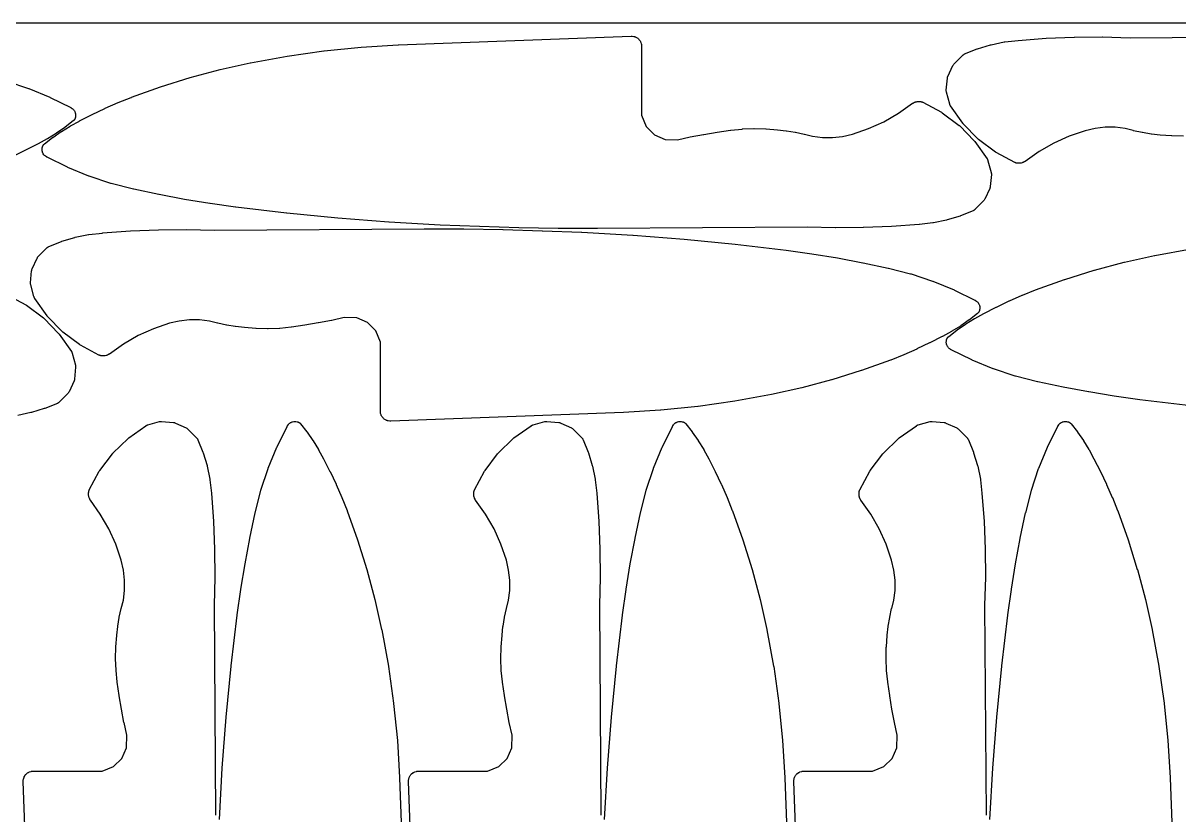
# Model space of a CAD drawing. Header units: metres. Extents: x 0 to 3000, y 0 to 1100.
# Drawn here: x 2207.4 to 2608.8, y 825 to 1100 of the extents above; entities that cross this region are included whole.
import ezdxf

# ---------------------------------------------------------------- set-up
doc = ezdxf.new("R2010")
doc.units = ezdxf.units.M

msp = doc.modelspace()

# ---------------------------------------------------------------- linework, layer by layer
at = {"color": 7}
msp.add_lwpolyline([(0, 0), (3000, 0), (3000, 1100), (0, 1100), (0, 0)], close=True, dxfattribs=at)
at = {"color": 1}
for points in [[(2423.77, 1064.14), (2426.62, 1061.24), (2430.33, 1059.6), (2434.71, 1059.5), (2439.07, 1060.45), (2439.11, 1060.46), (2443.72, 1061.35), (2443.77, 1061.36), (2448.4, 1062.13), (2448.44, 1062.14), (2453.09, 1062.81), (2453.13, 1062.81), (2453.17, 1062.82), (2457.12, 1063.22), (2457.24, 1063.23), (2461.2, 1063.38), (2461.32, 1063.39), (2465.28, 1063.3), (2465.4, 1063.3), (2469.35, 1062.98), (2469.38, 1062.97), (2469.41, 1062.97), (2472.44, 1062.64), (2472.55, 1062.62), (2475.55, 1062.13), (2475.66, 1062.11), (2478.63, 1061.46), (2478.73, 1061.44), (2481.53, 1060.68), (2484.99, 1060.29), (2488.51, 1060.28), (2492, 1060.67), (2495.45, 1061.46), (2501, 1063.35), (2506.34, 1065.76), (2511.42, 1068.68), (2516.28, 1072.14), (2516.36, 1072.19), (2516.44, 1072.24), (2516.44, 1072.25), (2516.45, 1072.25), (2516.53, 1072.29), (2516.61, 1072.33), (2516.97, 1072.5), (2517.14, 1072.57), (2517.32, 1072.62), (2517.7, 1072.71), (2517.88, 1072.75), (2518.06, 1072.77), (2518.45, 1072.79), (2518.64, 1072.79), (2518.83, 1072.78), (2519.21, 1072.73), (2519.28, 1072.71), (2519.35, 1072.7), (2519.38, 1072.7), (2519.41, 1072.69), (2519.47, 1072.67), (2519.54, 1072.66), (2519.57, 1072.64), (2519.6, 1072.64), (2519.66, 1072.61), (2519.72, 1072.59), (2519.75, 1072.58), (2519.78, 1072.56), (2519.84, 1072.53), (2519.9, 1072.51), (2526.36, 1069.05), (2526.49, 1068.97), (2526.62, 1068.88), (2532.44, 1064.49), (2532.56, 1064.4), (2532.67, 1064.29), (2537.74, 1059.06), (2537.85, 1058.95), (2537.94, 1058.83), (2542.18, 1052.85), (2542.21, 1052.8), (2542.24, 1052.75), (2542.26, 1052.71), (2542.28, 1052.68), (2542.31, 1052.63), (2542.34, 1052.58), (2542.35, 1052.54), (2542.37, 1052.5), (2542.39, 1052.45), (2542.42, 1052.4), (2542.43, 1052.36), (2542.44, 1052.32), (2542.46, 1052.27), (2542.48, 1052.21), (2543.59, 1048.1), (2543.63, 1047.93), (2543.65, 1047.75), (2543.66, 1047.57), (2543.65, 1047.4), (2543.29, 1043.27), (2543.27, 1043.1), (2543.23, 1042.93), (2543.18, 1042.77), (2543.11, 1042.61), (2541.38, 1038.85), (2541.3, 1038.69), (2541.2, 1038.54), (2541.09, 1038.4), (2540.98, 1038.27), (2537.96, 1035.26), (2537.96, 1035.25), (2537.95, 1035.25), (2537.88, 1035.18), (2537.82, 1035.12), (2537.81, 1035.12), (2537.81, 1035.11), (2537.73, 1035.06), (2537.66, 1035.01), (2537.65, 1035), (2537.65, 1035), (2537.57, 1034.95), (2537.49, 1034.91), (2537.48, 1034.9), (2537.48, 1034.9), (2537.4, 1034.86), (2537.31, 1034.82), (2537.31, 1034.82), (2537.3, 1034.82), (2532.96, 1033.05), (2532.78, 1032.99), (2528.31, 1031.63), (2528.13, 1031.59), (2523.55, 1030.65), (2523.37, 1030.62), (2518.71, 1030.1), (2518.67, 1030.1), (2518.64, 1030.1), (2508.99, 1029.38), (2508.92, 1029.38), (2499.25, 1028.99), (2499.19, 1028.98), (2489.52, 1028.92), (2489.45, 1028.92), (2479.81, 1029.18), (2406.93, 1028.65), (2406.92, 1028.65), (2406.91, 1028.65), (2393.26, 1028.71), (2393.24, 1028.71), (2379.6, 1028.93), (2379.57, 1028.93), (2365.94, 1029.32), (2365.91, 1029.32), (2352.28, 1029.87), (2352.26, 1029.87), (2352.25, 1029.87), (2334.49, 1030.87), (2334.44, 1030.87), (2316.71, 1032.24), (2316.67, 1032.24), (2298.96, 1033.97), (2298.92, 1033.98), (2281.25, 1036.07), (2281.23, 1036.08), (2281.21, 1036.08), (2272.34, 1037.33), (2272.3, 1037.33), (2263.46, 1038.78), (2263.42, 1038.79), (2254.61, 1040.43), (2254.57, 1040.44), (2245.81, 1042.27), (2245.76, 1042.28), (2245.72, 1042.29), (2238.05, 1044.27), (2237.91, 1044.31), (2230.41, 1046.8), (2230.28, 1046.85), (2222.96, 1049.86), (2222.84, 1049.91), (2215.73, 1053.42), (2215.71, 1053.43), (2215.69, 1053.44), (2215.63, 1053.48), (2215.56, 1053.51), (2215.54, 1053.53), (2215.52, 1053.54), (2215.2, 1053.75), (2215.04, 1053.87), (2214.9, 1054), (2214.76, 1054.14), (2214.64, 1054.29), (2214.43, 1054.6), (2214.33, 1054.77), (2214.25, 1054.94), (2214.18, 1055.11), (2214.13, 1055.3), (2214.05, 1055.66), (2214.01, 1055.86), (2214, 1056.05), (2214, 1056.25), (2214.03, 1056.44), (2214.09, 1056.82), (2214.11, 1056.87), (2214.11, 1056.92), (2214.13, 1056.97), (2214.14, 1057.01), (2214.15, 1057.06), (2214.17, 1057.11), (2214.18, 1057.16), (2214.2, 1057.2), (2214.22, 1057.25), (2214.24, 1057.3), (2214.26, 1057.34), (2214.28, 1057.38), (2214.3, 1057.43), (2214.33, 1057.47), (2214.35, 1057.51), (2214.37, 1057.55), (2214.4, 1057.59), (2214.43, 1057.64), (2214.46, 1057.67), (2214.49, 1057.71), (2214.52, 1057.75), (2214.55, 1057.79), (2214.58, 1057.83), (2214.61, 1057.86), (2214.65, 1057.9), (2214.69, 1057.93), (2214.72, 1057.96), (2214.76, 1058), (2214.8, 1058.03), (2214.84, 1058.06), (2217.64, 1060.25), (2217.73, 1060.32), (2220.66, 1062.34), (2220.75, 1062.4), (2223.78, 1064.26), (2223.88, 1064.32), (2227.02, 1066), (2227.03, 1066.01), (2227.05, 1066.01), (2231.38, 1068.26), (2231.44, 1068.28), (2235.84, 1070.39), (2235.9, 1070.41), (2240.37, 1072.37), (2240.43, 1072.4), (2244.96, 1074.21), (2245, 1074.22), (2245.03, 1074.24), (2255.1, 1077.85), (2255.18, 1077.87), (2265.39, 1081.06), (2265.47, 1081.08), (2275.8, 1083.85), (2275.88, 1083.87), (2286.32, 1086.21), (2286.35, 1086.21), (2286.39, 1086.22), (2299.06, 1088.55), (2299.14, 1088.57), (2311.88, 1090.37), (2311.97, 1090.38), (2324.77, 1091.66), (2324.86, 1091.67), (2337.71, 1092.42), (2337.73, 1092.42), (2337.75, 1092.42), (2418.58, 1095.45), (2418.67, 1095.45), (2418.76, 1095.45), (2418.77, 1095.44), (2418.77, 1095.44), (2418.86, 1095.43), (2418.95, 1095.43), (2419.51, 1095.34), (2419.69, 1095.31), (2419.87, 1095.25), (2420.04, 1095.18), (2420.21, 1095.1), (2420.67, 1094.83), (2420.83, 1094.73), (2420.97, 1094.62), (2421.1, 1094.49), (2421.23, 1094.36), (2421.57, 1093.94), (2421.68, 1093.79), (2421.77, 1093.63), (2421.86, 1093.46), (2421.92, 1093.29), (2422.09, 1092.75), (2422.1, 1092.74), (2422.1, 1092.72), (2422.12, 1092.64), (2422.14, 1092.56), (2422.15, 1092.55), (2422.15, 1092.53), (2422.16, 1092.45), (2422.18, 1092.37), (2422.18, 1092.35), (2422.18, 1092.34), (2422.18, 1092.26), (2422.19, 1092.18), (2422.19, 1092.16), (2422.19, 1092.14), (2422.19, 1068.05), (2423.77, 1064.14)], [(2329.89, 993.07), (2327.05, 995.97), (2323.33, 997.6), (2318.95, 997.7), (2314.59, 996.76), (2314.55, 996.75), (2309.94, 995.86), (2309.89, 995.85), (2305.26, 995.07), (2305.22, 995.07), (2300.57, 994.4), (2300.53, 994.4), (2300.49, 994.39), (2296.54, 993.99), (2296.42, 993.98), (2292.46, 993.82), (2292.34, 993.82), (2288.38, 993.9), (2288.26, 993.91), (2284.31, 994.23), (2284.28, 994.23), (2284.25, 994.24), (2281.22, 994.57), (2281.11, 994.59), (2278.11, 995.08), (2278.01, 995.1), (2275.03, 995.74), (2274.93, 995.77), (2272.13, 996.53), (2268.67, 996.92), (2265.15, 996.92), (2261.66, 996.53), (2258.21, 995.75), (2252.66, 993.86), (2247.32, 991.45), (2242.24, 988.53), (2237.38, 985.06), (2237.3, 985.01), (2237.22, 984.97), (2237.22, 984.96), (2237.21, 984.96), (2237.13, 984.92), (2237.05, 984.87), (2236.69, 984.71), (2236.52, 984.64), (2236.34, 984.59), (2235.96, 984.49), (2235.78, 984.46), (2235.6, 984.44), (2235.21, 984.42), (2235.02, 984.42), (2234.83, 984.43), (2234.45, 984.48), (2234.38, 984.49), (2234.32, 984.5), (2234.28, 984.51), (2234.25, 984.52), (2234.19, 984.54), (2234.13, 984.55), (2234.1, 984.56), (2234.06, 984.57), (2234, 984.6), (2233.94, 984.62), (2233.91, 984.63), (2233.88, 984.64), (2233.82, 984.67), (2233.76, 984.7), (2227.3, 988.16), (2227.17, 988.24), (2227.04, 988.33), (2221.22, 992.71), (2221.11, 992.81), (2220.99, 992.92), (2215.92, 998.15), (2215.81, 998.26), (2215.72, 998.38), (2211.48, 1004.36), (2211.45, 1004.41), (2211.42, 1004.46), (2211.4, 1004.49), (2211.38, 1004.53), (2211.35, 1004.58), (2211.32, 1004.63), (2211.31, 1004.67), (2211.29, 1004.7), (2211.27, 1004.76), (2211.25, 1004.81), (2211.23, 1004.85), (2211.22, 1004.89), (2211.2, 1004.94), (2211.19, 1005), (2210.07, 1009.11), (2210.03, 1009.28), (2210.01, 1009.46), (2210, 1009.63), (2210.01, 1009.81), (2210.37, 1013.94), (2210.39, 1014.11), (2210.43, 1014.28), (2210.48, 1014.44), (2210.55, 1014.6), (2212.28, 1018.36), (2212.37, 1018.52), (2212.46, 1018.67), (2212.57, 1018.81), (2212.68, 1018.94), (2215.7, 1021.95), (2215.7, 1021.96), (2215.71, 1021.96), (2215.78, 1022.02), (2215.84, 1022.08), (2215.85, 1022.09), (2215.86, 1022.09), (2215.93, 1022.15), (2216, 1022.2), (2216.01, 1022.21), (2216.01, 1022.21), (2216.09, 1022.26), (2216.17, 1022.3), (2216.18, 1022.31), (2216.18, 1022.31), (2216.27, 1022.35), (2216.35, 1022.39), (2216.35, 1022.39), (2216.36, 1022.39), (2220.7, 1024.16), (2220.88, 1024.22), (2225.35, 1025.57), (2225.53, 1025.62), (2230.11, 1026.56), (2230.29, 1026.59), (2234.95, 1027.1), (2234.99, 1027.11), (2235.02, 1027.11), (2244.67, 1027.83), (2244.74, 1027.83), (2254.41, 1028.22), (2254.47, 1028.22), (2264.15, 1028.29), (2264.21, 1028.29), (2273.85, 1028.03), (2346.73, 1028.55), (2346.74, 1028.55), (2346.75, 1028.55), (2360.4, 1028.5), (2360.42, 1028.5), (2374.06, 1028.27), (2374.09, 1028.27), (2387.72, 1027.89), (2387.75, 1027.89), (2401.38, 1027.34), (2401.4, 1027.34), (2401.41, 1027.34), (2419.18, 1026.34), (2419.22, 1026.34), (2436.95, 1024.97), (2436.99, 1024.97), (2454.7, 1023.24), (2454.74, 1023.23), (2472.41, 1021.13), (2472.43, 1021.13), (2472.45, 1021.13), (2481.32, 1019.88), (2481.36, 1019.87), (2490.2, 1018.43), (2490.24, 1018.42), (2499.05, 1016.78), (2499.09, 1016.77), (2507.86, 1014.94), (2507.9, 1014.92), (2507.94, 1014.91), (2515.61, 1012.94), (2515.75, 1012.9), (2523.25, 1010.41), (2523.38, 1010.36), (2530.7, 1007.35), (2530.83, 1007.3), (2537.93, 1003.79), (2537.95, 1003.78), (2537.97, 1003.77), (2538.03, 1003.73), (2538.1, 1003.69), (2538.12, 1003.68), (2538.14, 1003.67), (2538.46, 1003.46), (2538.62, 1003.34), (2538.77, 1003.21), (2538.9, 1003.07), (2539.02, 1002.91), (2539.23, 1002.6), (2539.33, 1002.44), (2539.41, 1002.27), (2539.48, 1002.09), (2539.53, 1001.91), (2539.61, 1001.54), (2539.65, 1001.35), (2539.66, 1001.16), (2539.66, 1000.96), (2539.63, 1000.77), (2539.57, 1000.39), (2539.56, 1000.33), (2539.55, 1000.28), (2539.53, 1000.24), (2539.52, 1000.19), (2539.51, 1000.14), (2539.49, 1000.09), (2539.48, 1000.05), (2539.46, 1000.01), (2539.44, 999.96), (2539.42, 999.91), (2539.4, 999.87), (2539.38, 999.83), (2539.36, 999.78), (2539.34, 999.74), (2539.31, 999.7), (2539.29, 999.66), (2539.26, 999.61), (2539.23, 999.57), (2539.2, 999.53), (2539.18, 999.5), (2539.14, 999.46), (2539.11, 999.42), (2539.08, 999.38), (2539.05, 999.35), (2539.01, 999.31), (2538.97, 999.27), (2538.94, 999.24), (2538.91, 999.21), (2538.86, 999.18), (2538.83, 999.15), (2536.02, 996.96), (2535.93, 996.89), (2533, 994.87), (2532.91, 994.8), (2529.88, 992.95), (2529.78, 992.89), (2526.64, 991.21), (2526.63, 991.2), (2526.61, 991.19), (2522.28, 988.95), (2522.22, 988.92), (2517.82, 986.82), (2517.76, 986.79), (2513.29, 984.84), (2513.23, 984.81), (2508.7, 982.99), (2508.66, 982.98), (2508.63, 982.97), (2498.56, 979.36), (2498.48, 979.34), (2488.27, 976.15), (2488.19, 976.12), (2477.86, 973.36), (2477.78, 973.34), (2467.34, 971), (2467.31, 971), (2467.27, 970.99), (2454.6, 968.65), (2454.52, 968.64), (2441.78, 966.83), (2441.7, 966.82), (2428.89, 965.55), (2428.8, 965.54), (2415.95, 964.79), (2415.93, 964.79), (2415.91, 964.79), (2335.08, 961.76), (2334.99, 961.76), (2334.9, 961.76), (2334.89, 961.76), (2334.89, 961.76), (2334.8, 961.77), (2334.71, 961.78), (2334.15, 961.87), (2333.97, 961.9), (2333.79, 961.96), (2333.62, 962.03), (2333.46, 962.11), (2332.99, 962.38), (2332.83, 962.48), (2332.69, 962.59), (2332.56, 962.72), (2332.43, 962.85), (2332.09, 963.27), (2331.98, 963.42), (2331.89, 963.58), (2331.81, 963.75), (2331.74, 963.92), (2331.57, 964.45), (2331.56, 964.47), (2331.56, 964.49), (2331.54, 964.56), (2331.52, 964.64), (2331.52, 964.66), (2331.51, 964.68), (2331.5, 964.76), (2331.49, 964.84), (2331.48, 964.85), (2331.48, 964.87), (2331.48, 964.95), (2331.47, 965.03), (2331.47, 965.05), (2331.47, 965.07), (2331.47, 989.15), (2329.89, 993.07)]]:
    msp.add_lwpolyline(points, close=True, dxfattribs=at)
for points in [[(2610.34, 1060.72), (2606.38, 1060.8), (2606.26, 1060.8), (2602.31, 1061.12), (2602.28, 1061.13), (2602.25, 1061.13), (2599.22, 1061.47), (2599.11, 1061.48), (2596.11, 1061.97), (2596.01, 1061.99), (2593.03, 1062.64), (2592.93, 1062.66), (2590.13, 1063.42), (2586.67, 1063.81), (2583.15, 1063.82), (2579.66, 1063.43), (2576.21, 1062.64), (2570.66, 1060.75), (2565.32, 1058.34), (2560.24, 1055.42), (2555.38, 1051.96), (2555.3, 1051.91), (2555.22, 1051.86), (2555.22, 1051.85), (2555.21, 1051.85), (2555.13, 1051.81), (2555.05, 1051.77), (2554.69, 1051.6), (2554.52, 1051.53), (2554.34, 1051.48), (2553.96, 1051.39), (2553.78, 1051.35), (2553.6, 1051.33), (2553.21, 1051.31), (2553.02, 1051.31), (2552.83, 1051.32), (2552.45, 1051.38), (2552.38, 1051.39), (2552.32, 1051.4), (2552.28, 1051.4), (2552.25, 1051.41), (2552.19, 1051.43), (2552.13, 1051.45), (2552.1, 1051.46), (2552.06, 1051.46), (2552, 1051.49), (2551.94, 1051.51), (2551.91, 1051.52), (2551.88, 1051.54), (2551.82, 1051.57), (2551.76, 1051.6), (2545.3, 1055.06), (2545.17, 1055.13), (2545.04, 1055.22), (2539.22, 1059.61), (2539.11, 1059.71), (2538.99, 1059.81), (2533.92, 1065.04), (2533.81, 1065.15), (2533.72, 1065.28), (2529.48, 1071.26), (2529.45, 1071.3), (2529.42, 1071.35), (2529.4, 1071.39), (2529.38, 1071.42), (2529.35, 1071.47), (2529.32, 1071.52), (2529.31, 1071.56), (2529.29, 1071.6), (2529.27, 1071.65), (2529.25, 1071.7), (2529.23, 1071.74), (2529.22, 1071.78), (2529.2, 1071.83), (2529.19, 1071.89), (2528.07, 1076), (2528.03, 1076.18), (2528.01, 1076.35), (2528, 1076.53), (2528.01, 1076.7), (2528.37, 1080.83), (2528.39, 1081), (2528.43, 1081.17), (2528.48, 1081.33), (2528.55, 1081.49), (2530.28, 1085.25), (2530.37, 1085.41), (2530.46, 1085.56), (2530.57, 1085.7), (2530.68, 1085.83), (2533.7, 1088.85), (2533.7, 1088.85), (2533.71, 1088.86), (2533.78, 1088.92), (2533.84, 1088.98), (2533.85, 1088.98), (2533.86, 1088.99), (2533.93, 1089.04), (2534, 1089.09), (2534.01, 1089.1), (2534.01, 1089.1), (2534.09, 1089.15), (2534.17, 1089.2), (2534.18, 1089.2), (2534.18, 1089.2), (2534.27, 1089.24), (2534.35, 1089.28), (2534.35, 1089.28), (2534.36, 1089.28), (2538.7, 1091.05), (2538.88, 1091.11), (2543.35, 1092.47), (2543.53, 1092.51), (2548.11, 1093.45), (2548.29, 1093.48), (2552.95, 1094), (2552.99, 1094), (2553.02, 1094), (2562.67, 1094.72), (2562.74, 1094.72), (2572.41, 1095.11), (2572.47, 1095.12), (2582.15, 1095.18), (2582.21, 1095.18), (2591.85, 1094.92), (2664.73, 1095.45)], [(2201.75, 1079.79), (2209.25, 1077.3), (2209.38, 1077.25), (2216.7, 1074.24), (2216.83, 1074.19), (2223.93, 1070.68), (2223.95, 1070.67), (2223.97, 1070.66), (2224.03, 1070.62), (2224.1, 1070.59), (2224.12, 1070.57), (2224.14, 1070.56), (2224.46, 1070.35), (2224.62, 1070.23), (2224.77, 1070.11), (2224.9, 1069.96), (2225.02, 1069.81), (2225.23, 1069.5), (2225.33, 1069.34), (2225.41, 1069.16), (2225.48, 1068.99), (2225.53, 1068.8), (2225.61, 1068.44), (2225.65, 1068.24), (2225.66, 1068.05), (2225.66, 1067.85), (2225.63, 1067.66), (2225.57, 1067.28), (2225.56, 1067.23), (2225.55, 1067.18), (2225.53, 1067.13), (2225.52, 1067.09), (2225.51, 1067.04), (2225.49, 1066.99), (2225.48, 1066.94), (2225.46, 1066.9), (2225.44, 1066.85), (2225.42, 1066.8), (2225.4, 1066.76), (2225.38, 1066.72), (2225.36, 1066.68), (2225.34, 1066.63), (2225.31, 1066.59), (2225.29, 1066.55), (2225.26, 1066.51), (2225.23, 1066.46), (2225.2, 1066.43), (2225.18, 1066.39), (2225.14, 1066.35), (2225.11, 1066.31), (2225.08, 1066.28), (2225.05, 1066.24), (2225.01, 1066.2), (2224.97, 1066.17), (2224.94, 1066.14), (2224.91, 1066.1), (2224.86, 1066.07), (2224.83, 1066.04), (2222.02, 1063.85), (2221.93, 1063.78), (2219, 1061.76), (2218.91, 1061.7), (2215.88, 1059.84), (2215.78, 1059.78), (2212.64, 1058.1), (2212.63, 1058.09), (2212.61, 1058.09), (2208.28, 1055.84), (2208.22, 1055.82), (2203.82, 1053.71)], [(2612.92, 967.08), (2595.25, 969.18), (2595.23, 969.19), (2595.21, 969.19), (2586.34, 970.43), (2586.3, 970.44), (2577.46, 971.89), (2577.42, 971.89), (2568.61, 973.53), (2568.57, 973.54), (2559.81, 975.38), (2559.76, 975.39), (2559.72, 975.4), (2552.05, 977.38), (2551.91, 977.41), (2544.41, 979.91), (2544.28, 979.96), (2536.96, 982.96), (2536.84, 983.02), (2529.73, 986.53), (2529.71, 986.54), (2529.69, 986.55), (2529.63, 986.58), (2529.56, 986.62), (2529.54, 986.63), (2529.52, 986.65), (2529.2, 986.86), (2529.04, 986.97), (2528.9, 987.1), (2528.76, 987.25), (2528.64, 987.4), (2528.43, 987.71), (2528.33, 987.87), (2528.25, 988.04), (2528.18, 988.22), (2528.13, 988.4), (2528.05, 988.77), (2528.01, 988.96), (2528, 989.16), (2528, 989.35), (2528.03, 989.55), (2528.09, 989.93), (2528.11, 989.98), (2528.11, 990.03), (2528.13, 990.08), (2528.14, 990.12), (2528.15, 990.17), (2528.17, 990.22), (2528.18, 990.26), (2528.2, 990.31), (2528.22, 990.36), (2528.24, 990.4), (2528.26, 990.44), (2528.28, 990.49), (2528.3, 990.53), (2528.33, 990.58), (2528.35, 990.62), (2528.37, 990.66), (2528.4, 990.7), (2528.43, 990.74), (2528.46, 990.78), (2528.49, 990.82), (2528.52, 990.86), (2528.55, 990.9), (2528.58, 990.93), (2528.61, 990.97), (2528.65, 991), (2528.69, 991.04), (2528.72, 991.07), (2528.76, 991.1), (2528.8, 991.14), (2528.84, 991.17), (2531.64, 993.36), (2531.73, 993.42), (2534.66, 995.45), (2534.75, 995.51), (2537.78, 997.37), (2537.88, 997.42), (2541.02, 999.11), (2541.03, 999.11), (2541.05, 999.12), (2545.38, 1001.36), (2545.44, 1001.39), (2549.84, 1003.49), (2549.9, 1003.52), (2554.37, 1005.48), (2554.43, 1005.5), (2558.96, 1007.32), (2559, 1007.33), (2559.03, 1007.35), (2569.1, 1010.95), (2569.18, 1010.98), (2579.39, 1014.17), (2579.47, 1014.19), (2589.8, 1016.95), (2589.88, 1016.97), (2600.32, 1019.31), (2600.35, 1019.32), (2600.39, 1019.33), (2613.06, 1021.66)], [(2201.9, 1005.61), (2208.36, 1002.15), (2208.49, 1002.07), (2208.62, 1001.99), (2214.44, 997.6), (2214.56, 997.5), (2214.67, 997.4), (2219.74, 992.17), (2219.85, 992.05), (2219.94, 991.93), (2224.18, 985.95), (2224.21, 985.9), (2224.24, 985.86), (2224.26, 985.82), (2224.28, 985.79), (2224.31, 985.74), (2224.34, 985.69), (2224.35, 985.65), (2224.37, 985.61), (2224.39, 985.56), (2224.42, 985.51), (2224.43, 985.47), (2224.44, 985.43), (2224.46, 985.37), (2224.48, 985.32), (2225.59, 981.2), (2225.63, 981.03), (2225.65, 980.86), (2225.66, 980.68), (2225.65, 980.51), (2225.29, 976.38), (2225.27, 976.21), (2225.23, 976.04), (2225.18, 975.87), (2225.11, 975.71), (2223.38, 971.95), (2223.3, 971.8), (2223.2, 971.65), (2223.09, 971.51), (2222.98, 971.38), (2219.96, 968.36), (2219.96, 968.36), (2219.95, 968.35), (2219.88, 968.29), (2219.82, 968.23), (2219.81, 968.23), (2219.81, 968.22), (2219.73, 968.17), (2219.66, 968.11), (2219.65, 968.11), (2219.65, 968.11), (2219.57, 968.06), (2219.49, 968.01), (2219.48, 968.01), (2219.48, 968.01), (2219.4, 967.97), (2219.31, 967.93), (2219.31, 967.93), (2219.3, 967.92), (2214.96, 966.16), (2214.78, 966.1), (2210.31, 964.74), (2210.13, 964.7), (2205.55, 963.76)], [(2210.5, 755.75), (2207.47, 836.58), (2207.47, 836.67), (2207.47, 836.76), (2207.47, 836.77), (2207.47, 836.77), (2207.48, 836.86), (2207.49, 836.95), (2207.57, 837.51), (2207.61, 837.69), (2207.66, 837.87), (2207.73, 838.04), (2207.82, 838.21), (2208.09, 838.67), (2208.18, 838.83), (2208.3, 838.97), (2208.42, 839.1), (2208.56, 839.23), (2208.98, 839.57), (2209.13, 839.68), (2209.29, 839.77), (2209.45, 839.86), (2209.63, 839.92), (2210.16, 840.09), (2210.18, 840.1), (2210.19, 840.1), (2210.27, 840.12), (2210.35, 840.14), (2210.36, 840.15), (2210.38, 840.15), (2210.46, 840.16), (2210.54, 840.18), (2210.56, 840.18), (2210.58, 840.18), (2210.66, 840.18), (2210.74, 840.19), (2210.75, 840.19), (2210.77, 840.19), (2234.86, 840.19), (2238.78, 841.77), (2238.78, 841.77), (2241.68, 844.62), (2243.31, 848.33), (2243.41, 852.71), (2242.46, 857.07), (2242.45, 857.11), (2241.57, 861.72), (2241.56, 861.77), (2240.78, 866.4), (2240.77, 866.44), (2240.1, 871.09), (2240.1, 871.13), (2240.09, 871.17), (2239.7, 875.12), (2239.69, 875.24), (2239.53, 879.2), (2239.53, 879.32), (2239.61, 883.28), (2239.61, 883.4), (2239.94, 887.35), (2239.94, 887.38), (2239.94, 887.41), (2240.28, 890.44), (2240.29, 890.55), (2240.78, 893.55), (2240.8, 893.66), (2241.45, 896.63), (2241.47, 896.73), (2242.23, 899.53), (2242.63, 902.99), (2242.63, 906.51), (2242.24, 910), (2241.46, 913.45), (2239.57, 919), (2237.15, 924.34), (2234.23, 929.42), (2230.77, 934.28), (2230.72, 934.36), (2230.67, 934.44), (2230.67, 934.44), (2230.66, 934.45), (2230.62, 934.53), (2230.58, 934.61), (2230.42, 934.97), (2230.35, 935.14), (2230.29, 935.32), (2230.2, 935.7), (2230.16, 935.88), (2230.15, 936.06), (2230.12, 936.45), (2230.12, 936.64), (2230.14, 936.83), (2230.19, 937.21), (2230.2, 937.28), (2230.21, 937.35), (2230.22, 937.38), (2230.22, 937.41), (2230.24, 937.47), (2230.26, 937.54), (2230.27, 937.57), (2230.28, 937.6), (2230.3, 937.66), (2230.32, 937.72), (2230.34, 937.75), (2230.35, 937.78), (2230.38, 937.84), (2230.41, 937.9), (2233.87, 944.36), (2233.95, 944.49), (2234.03, 944.62), (2238.42, 950.44), (2238.52, 950.56), (2238.62, 950.67), (2243.85, 955.74), (2243.97, 955.85), (2244.09, 955.94), (2250.07, 960.18), (2250.12, 960.21), (2250.16, 960.24), (2250.2, 960.26), (2250.23, 960.28), (2250.28, 960.31), (2250.33, 960.34), (2250.37, 960.35), (2250.41, 960.37), (2250.46, 960.39), (2250.51, 960.42), (2250.55, 960.43), (2250.59, 960.44), (2250.65, 960.46), (2250.7, 960.48), (2254.82, 961.59), (2254.99, 961.63), (2255.16, 961.65), (2255.34, 961.66), (2255.51, 961.65), (2259.64, 961.29), (2259.81, 961.27), (2259.98, 961.23), (2260.15, 961.18), (2260.31, 961.11), (2264.07, 959.38), (2264.22, 959.3), (2264.37, 959.2), (2264.51, 959.09), (2264.64, 958.98), (2267.66, 955.96), (2267.66, 955.96), (2267.67, 955.95), (2267.73, 955.88), (2267.79, 955.82), (2267.79, 955.81), (2267.8, 955.81), (2267.85, 955.73), (2267.91, 955.66), (2267.91, 955.65), (2267.91, 955.65), (2267.96, 955.57), (2268.01, 955.49), (2268.01, 955.48), (2268.01, 955.48), (2268.05, 955.4), (2268.09, 955.31), (2268.09, 955.31), (2268.1, 955.3), (2269.86, 950.96), (2269.92, 950.78), (2271.28, 946.31), (2271.32, 946.13), (2272.26, 941.55), (2272.29, 941.37), (2272.81, 936.71), (2272.81, 936.67), (2272.82, 936.64), (2273.53, 926.99), (2273.54, 926.92), (2273.93, 917.25), (2273.93, 917.19), (2273.99, 907.52), (2273.99, 907.45), (2273.74, 897.81), (2274.26, 824.93)], [(2275.58, 823.41), (2276.57, 841.18), (2276.58, 841.22), (2277.94, 858.95), (2277.95, 858.99), (2279.68, 876.7), (2279.68, 876.74), (2281.78, 894.41), (2281.78, 894.43), (2281.79, 894.45), (2283.03, 903.32), (2283.04, 903.36), (2284.48, 912.2), (2284.49, 912.24), (2286.13, 921.05), (2286.14, 921.09), (2287.98, 929.86), (2287.99, 929.9), (2288, 929.94), (2289.97, 937.61), (2290.01, 937.75), (2292.51, 945.25), (2292.56, 945.38), (2295.56, 952.7), (2295.62, 952.83), (2299.12, 959.93), (2299.14, 959.95), (2299.14, 959.97), (2299.18, 960.03), (2299.22, 960.1), (2299.23, 960.12), (2299.24, 960.14), (2299.46, 960.46), (2299.57, 960.62), (2299.7, 960.77), (2299.84, 960.9), (2300, 961.02), (2300.31, 961.23), (2300.47, 961.33), (2300.64, 961.41), (2300.82, 961.48), (2301, 961.53), (2301.37, 961.61), (2301.56, 961.65), (2301.76, 961.66), (2301.95, 961.66), (2302.14, 961.63), (2302.53, 961.57), (2302.58, 961.56), (2302.63, 961.55), (2302.67, 961.53), (2302.72, 961.52), (2302.77, 961.51), (2302.82, 961.49), (2302.86, 961.48), (2302.91, 961.46), (2302.95, 961.44), (2303, 961.42), (2303.04, 961.4), (2303.09, 961.38), (2303.13, 961.36), (2303.18, 961.34), (2303.22, 961.31), (2303.26, 961.29), (2303.3, 961.26), (2303.34, 961.23), (2303.38, 961.2), (2303.42, 961.18), (2303.46, 961.14), (2303.5, 961.11), (2303.53, 961.08), (2303.57, 961.05), (2303.6, 961.01), (2303.64, 960.97), (2303.67, 960.94), (2303.7, 960.91), (2303.73, 960.86), (2303.77, 960.83), (2305.96, 958.02), (2306.02, 957.93), (2308.05, 955), (2308.11, 954.91), (2309.97, 951.88), (2310.02, 951.78), (2311.71, 948.64), (2311.71, 948.63), (2311.72, 948.61), (2313.96, 944.28), (2313.99, 944.22), (2316.09, 939.82), (2316.12, 939.76), (2318.08, 935.29), (2318.1, 935.23), (2319.92, 930.7), (2319.93, 930.66), (2319.94, 930.63), (2323.55, 920.56), (2323.58, 920.48), (2326.77, 910.27), (2326.79, 910.19), (2329.55, 899.86), (2329.57, 899.78), (2331.91, 889.34), (2331.92, 889.31), (2331.93, 889.27), (2334.26, 876.6), (2334.27, 876.52), (2336.08, 863.78), (2336.09, 863.7), (2337.37, 850.89), (2337.37, 850.8), (2338.12, 837.95), (2338.12, 837.93), (2338.12, 837.91), (2341.15, 757.08)], [(2344.28, 755.75), (2341.25, 836.58), (2341.25, 836.67), (2341.25, 836.76), (2341.25, 836.77), (2341.25, 836.77), (2341.26, 836.86), (2341.27, 836.95), (2341.36, 837.51), (2341.39, 837.69), (2341.45, 837.87), (2341.52, 838.04), (2341.6, 838.21), (2341.87, 838.67), (2341.97, 838.83), (2342.08, 838.97), (2342.21, 839.1), (2342.34, 839.23), (2342.76, 839.57), (2342.91, 839.68), (2343.07, 839.77), (2343.24, 839.86), (2343.41, 839.92), (2343.94, 840.09), (2343.96, 840.1), (2343.98, 840.1), (2344.06, 840.12), (2344.13, 840.14), (2344.15, 840.15), (2344.17, 840.15), (2344.25, 840.16), (2344.33, 840.18), (2344.34, 840.18), (2344.36, 840.18), (2344.44, 840.18), (2344.52, 840.19), (2344.54, 840.19), (2344.56, 840.19), (2368.64, 840.19), (2372.56, 841.77), (2372.56, 841.77), (2375.46, 844.62), (2377.09, 848.33), (2377.19, 852.71), (2376.25, 857.07), (2376.24, 857.11), (2375.35, 861.72), (2375.34, 861.77), (2374.57, 866.4), (2374.56, 866.44), (2373.89, 871.09), (2373.89, 871.13), (2373.88, 871.17), (2373.48, 875.12), (2373.47, 875.24), (2373.31, 879.2), (2373.31, 879.32), (2373.39, 883.28), (2373.4, 883.4), (2373.72, 887.35), (2373.73, 887.38), (2373.73, 887.41), (2374.06, 890.44), (2374.08, 890.55), (2374.57, 893.55), (2374.59, 893.66), (2375.24, 896.63), (2375.26, 896.73), (2376.02, 899.53), (2376.41, 902.99), (2376.42, 906.51), (2376.03, 910), (2375.24, 913.45), (2373.35, 919), (2370.94, 924.34), (2368.02, 929.42), (2364.55, 934.28), (2364.51, 934.36), (2364.46, 934.44), (2364.45, 934.44), (2364.45, 934.45), (2364.41, 934.53), (2364.37, 934.61), (2364.2, 934.97), (2364.13, 935.14), (2364.08, 935.32), (2363.99, 935.7), (2363.95, 935.88), (2363.93, 936.06), (2363.91, 936.45), (2363.91, 936.64), (2363.92, 936.83), (2363.97, 937.21), (2363.99, 937.28), (2364, 937.35), (2364, 937.38), (2364.01, 937.41), (2364.03, 937.47), (2364.04, 937.54), (2364.05, 937.57), (2364.06, 937.6), (2364.09, 937.66), (2364.11, 937.72), (2364.12, 937.75), (2364.14, 937.78), (2364.17, 937.84), (2364.19, 937.9), (2367.65, 944.36), (2367.73, 944.49), (2367.82, 944.62), (2372.21, 950.44), (2372.3, 950.56), (2372.41, 950.67), (2377.64, 955.74), (2377.75, 955.85), (2377.87, 955.94), (2383.85, 960.18), (2383.9, 960.21), (2383.95, 960.24), (2383.98, 960.26), (2384.02, 960.28), (2384.07, 960.31), (2384.12, 960.34), (2384.16, 960.35), (2384.19, 960.37), (2384.25, 960.39), (2384.3, 960.42), (2384.34, 960.43), (2384.38, 960.44), (2384.43, 960.46), (2384.49, 960.48), (2388.6, 961.59), (2388.77, 961.63), (2388.95, 961.65), (2389.12, 961.66), (2389.3, 961.65), (2393.43, 961.29), (2393.6, 961.27), (2393.77, 961.23), (2393.93, 961.18), (2394.09, 961.11), (2397.85, 959.38), (2398.01, 959.3), (2398.16, 959.2), (2398.3, 959.09), (2398.43, 958.98), (2401.44, 955.96), (2401.45, 955.96), (2401.45, 955.95), (2401.51, 955.88), (2401.58, 955.82), (2401.58, 955.81), (2401.58, 955.81), (2401.64, 955.73), (2401.69, 955.66), (2401.7, 955.65), (2401.7, 955.65), (2401.75, 955.57), (2401.79, 955.49), (2401.8, 955.48), (2401.8, 955.48), (2401.84, 955.4), (2401.88, 955.31), (2401.88, 955.31), (2401.88, 955.3), (2403.65, 950.96), (2403.71, 950.78), (2405.07, 946.31), (2405.11, 946.13), (2406.05, 941.55), (2406.08, 941.37), (2406.6, 936.71), (2406.6, 936.67), (2406.6, 936.64), (2407.32, 926.99), (2407.32, 926.92), (2407.71, 917.25), (2407.71, 917.19), (2407.78, 907.52), (2407.78, 907.45), (2407.52, 897.81), (2408.05, 824.93)], [(2409.36, 823.41), (2410.36, 841.18), (2410.36, 841.22), (2411.73, 858.95), (2411.73, 858.99), (2413.46, 876.7), (2413.47, 876.74), (2415.57, 894.41), (2415.57, 894.43), (2415.57, 894.45), (2416.82, 903.32), (2416.83, 903.36), (2418.27, 912.2), (2418.28, 912.24), (2419.92, 921.05), (2419.93, 921.09), (2421.76, 929.86), (2421.78, 929.9), (2421.78, 929.94), (2423.76, 937.61), (2423.8, 937.75), (2426.29, 945.25), (2426.34, 945.38), (2429.35, 952.7), (2429.4, 952.83), (2432.91, 959.93), (2432.92, 959.95), (2432.93, 959.97), (2432.97, 960.03), (2433.01, 960.1), (2433.02, 960.12), (2433.03, 960.14), (2433.24, 960.46), (2433.36, 960.62), (2433.49, 960.77), (2433.63, 960.9), (2433.79, 961.02), (2434.1, 961.23), (2434.26, 961.33), (2434.43, 961.41), (2434.61, 961.48), (2434.79, 961.53), (2435.16, 961.61), (2435.35, 961.65), (2435.54, 961.66), (2435.74, 961.66), (2435.93, 961.63), (2436.31, 961.57), (2436.36, 961.56), (2436.42, 961.55), (2436.46, 961.53), (2436.51, 961.52), (2436.55, 961.51), (2436.6, 961.49), (2436.65, 961.48), (2436.69, 961.46), (2436.74, 961.44), (2436.79, 961.42), (2436.83, 961.4), (2436.87, 961.38), (2436.92, 961.36), (2436.96, 961.34), (2437, 961.31), (2437.04, 961.29), (2437.09, 961.26), (2437.13, 961.23), (2437.17, 961.2), (2437.2, 961.18), (2437.24, 961.14), (2437.28, 961.11), (2437.32, 961.08), (2437.35, 961.05), (2437.39, 961.01), (2437.43, 960.97), (2437.46, 960.94), (2437.49, 960.91), (2437.52, 960.86), (2437.55, 960.83), (2439.74, 958.02), (2439.81, 957.93), (2441.83, 955), (2441.89, 954.91), (2443.75, 951.88), (2443.81, 951.78), (2445.49, 948.64), (2445.5, 948.63), (2445.51, 948.61), (2447.75, 944.28), (2447.78, 944.22), (2449.88, 939.82), (2449.9, 939.76), (2451.86, 935.29), (2451.89, 935.23), (2453.7, 930.7), (2453.72, 930.66), (2453.73, 930.63), (2457.34, 920.56), (2457.36, 920.48), (2460.55, 910.27), (2460.57, 910.19), (2463.34, 899.86), (2463.36, 899.78), (2465.7, 889.34), (2465.7, 889.31), (2465.71, 889.27), (2468.04, 876.6), (2468.06, 876.52), (2469.86, 863.78), (2469.87, 863.7), (2471.15, 850.89), (2471.16, 850.8), (2471.91, 837.95), (2471.91, 837.93), (2471.91, 837.91), (2474.94, 757.08)], [(2478.07, 755.75), (2475.04, 836.58), (2475.04, 836.67), (2475.04, 836.76), (2475.04, 836.77), (2475.04, 836.77), (2475.05, 836.86), (2475.06, 836.95), (2475.14, 837.51), (2475.18, 837.69), (2475.23, 837.87), (2475.3, 838.04), (2475.39, 838.21), (2475.66, 838.67), (2475.76, 838.83), (2475.87, 838.97), (2475.99, 839.1), (2476.13, 839.23), (2476.55, 839.57), (2476.7, 839.68), (2476.86, 839.77), (2477.02, 839.86), (2477.2, 839.92), (2477.73, 840.09), (2477.75, 840.1), (2477.76, 840.1), (2477.84, 840.12), (2477.92, 840.14), (2477.94, 840.15), (2477.95, 840.15), (2478.03, 840.16), (2478.11, 840.18), (2478.13, 840.18), (2478.15, 840.18), (2478.23, 840.18), (2478.31, 840.19), (2478.33, 840.19), (2478.34, 840.19), (2502.43, 840.19), (2506.35, 841.77), (2506.35, 841.77), (2509.25, 844.62), (2510.88, 848.33), (2510.98, 852.71), (2510.03, 857.07), (2510.02, 857.11), (2509.14, 861.72), (2509.13, 861.77), (2508.35, 866.4), (2508.34, 866.44), (2507.68, 871.09), (2507.67, 871.13), (2507.67, 871.17), (2507.27, 875.12), (2507.26, 875.24), (2507.1, 879.2), (2507.1, 879.32), (2507.18, 883.28), (2507.19, 883.4), (2507.51, 887.35), (2507.51, 887.38), (2507.51, 887.41), (2507.85, 890.44), (2507.86, 890.55), (2508.36, 893.55), (2508.37, 893.66), (2509.02, 896.63), (2509.05, 896.73), (2509.81, 899.53), (2510.2, 902.99), (2510.2, 906.51), (2509.81, 910), (2509.03, 913.45), (2507.14, 919), (2504.72, 924.34), (2501.8, 929.42), (2498.34, 934.28), (2498.29, 934.36), (2498.24, 934.44), (2498.24, 934.44), (2498.23, 934.45), (2498.19, 934.53), (2498.15, 934.61), (2497.99, 934.97), (2497.92, 935.14), (2497.87, 935.32), (2497.77, 935.7), (2497.74, 935.88), (2497.72, 936.06), (2497.69, 936.45), (2497.69, 936.64), (2497.71, 936.83), (2497.76, 937.21), (2497.77, 937.28), (2497.78, 937.35), (2497.79, 937.38), (2497.8, 937.41), (2497.81, 937.47), (2497.83, 937.54), (2497.84, 937.57), (2497.85, 937.6), (2497.87, 937.66), (2497.9, 937.72), (2497.91, 937.75), (2497.92, 937.78), (2497.95, 937.84), (2497.98, 937.9), (2501.44, 944.36), (2501.52, 944.49), (2501.61, 944.62), (2505.99, 950.44), (2506.09, 950.56), (2506.2, 950.67), (2511.42, 955.74), (2511.54, 955.85), (2511.66, 955.94), (2517.64, 960.18), (2517.69, 960.21), (2517.73, 960.24), (2517.77, 960.26), (2517.81, 960.28), (2517.86, 960.31), (2517.91, 960.34), (2517.94, 960.35), (2517.98, 960.37), (2518.03, 960.39), (2518.09, 960.42), (2518.13, 960.43), (2518.16, 960.44), (2518.22, 960.46), (2518.27, 960.48), (2522.39, 961.59), (2522.56, 961.63), (2522.73, 961.65), (2522.91, 961.66), (2523.09, 961.65), (2527.21, 961.29), (2527.38, 961.27), (2527.55, 961.23), (2527.72, 961.18), (2527.88, 961.11), (2531.64, 959.38), (2531.8, 959.3), (2531.94, 959.2), (2532.08, 959.09), (2532.21, 958.98), (2535.23, 955.96), (2535.23, 955.96), (2535.24, 955.95), (2535.3, 955.88), (2535.36, 955.82), (2535.37, 955.81), (2535.37, 955.81), (2535.42, 955.73), (2535.48, 955.66), (2535.48, 955.65), (2535.49, 955.65), (2535.53, 955.57), (2535.58, 955.49), (2535.58, 955.48), (2535.59, 955.48), (2535.62, 955.4), (2535.66, 955.31), (2535.67, 955.31), (2535.67, 955.3), (2537.43, 950.96), (2537.49, 950.78), (2538.85, 946.31), (2538.9, 946.13), (2539.84, 941.55), (2539.86, 941.37), (2540.38, 936.71), (2540.38, 936.67), (2540.39, 936.64), (2541.1, 926.99), (2541.11, 926.92), (2541.5, 917.25), (2541.5, 917.19), (2541.57, 907.52), (2541.57, 907.45), (2541.31, 897.81), (2541.83, 824.93)], [(2543.15, 823.41), (2544.15, 841.18), (2544.15, 841.22), (2545.51, 858.95), (2545.52, 858.99), (2547.25, 876.7), (2547.25, 876.74), (2549.35, 894.41), (2549.36, 894.43), (2549.36, 894.45), (2550.61, 903.32), (2550.61, 903.36), (2552.06, 912.2), (2552.06, 912.24), (2553.7, 921.05), (2553.71, 921.09), (2555.55, 929.86), (2555.56, 929.9), (2555.57, 929.94), (2557.55, 937.61), (2557.58, 937.75), (2560.08, 945.25), (2560.13, 945.38), (2563.13, 952.7), (2563.19, 952.83), (2566.7, 959.93), (2566.71, 959.95), (2566.72, 959.97), (2566.75, 960.03), (2566.79, 960.1), (2566.8, 960.12), (2566.82, 960.14), (2567.03, 960.46), (2567.14, 960.62), (2567.27, 960.77), (2567.42, 960.9), (2567.57, 961.02), (2567.88, 961.23), (2568.04, 961.33), (2568.21, 961.41), (2568.39, 961.48), (2568.58, 961.53), (2568.94, 961.61), (2569.13, 961.65), (2569.33, 961.66), (2569.52, 961.66), (2569.72, 961.63), (2570.1, 961.57), (2570.15, 961.56), (2570.2, 961.55), (2570.25, 961.53), (2570.29, 961.52), (2570.34, 961.51), (2570.39, 961.49), (2570.43, 961.48), (2570.48, 961.46), (2570.53, 961.44), (2570.57, 961.42), (2570.62, 961.4), (2570.66, 961.38), (2570.7, 961.36), (2570.75, 961.34), (2570.79, 961.31), (2570.83, 961.29), (2570.87, 961.26), (2570.91, 961.23), (2570.95, 961.2), (2570.99, 961.18), (2571.03, 961.14), (2571.07, 961.11), (2571.1, 961.08), (2571.14, 961.05), (2571.17, 961.01), (2571.21, 960.97), (2571.24, 960.94), (2571.27, 960.91), (2571.31, 960.86), (2571.34, 960.83), (2573.53, 958.02), (2573.59, 957.93), (2575.62, 955), (2575.68, 954.91), (2577.54, 951.88), (2577.59, 951.78), (2579.28, 948.64), (2579.28, 948.63), (2579.29, 948.61), (2581.53, 944.28), (2581.56, 944.22), (2583.66, 939.82), (2583.69, 939.76), (2585.65, 935.29), (2585.67, 935.23), (2587.49, 930.7), (2587.5, 930.66), (2587.52, 930.63), (2591.12, 920.56), (2591.15, 920.48), (2594.34, 910.27), (2594.36, 910.19), (2597.13, 899.86), (2597.14, 899.78), (2599.48, 889.34), (2599.49, 889.31), (2599.5, 889.27), (2601.83, 876.6), (2601.84, 876.52), (2603.65, 863.78), (2603.66, 863.7), (2604.94, 850.89), (2604.95, 850.8), (2605.69, 837.95), (2605.69, 837.93), (2605.7, 837.91), (2608.72, 757.08)]]:
    msp.add_lwpolyline(points, dxfattribs=at)

doc.saveas('drawing.dxf')
